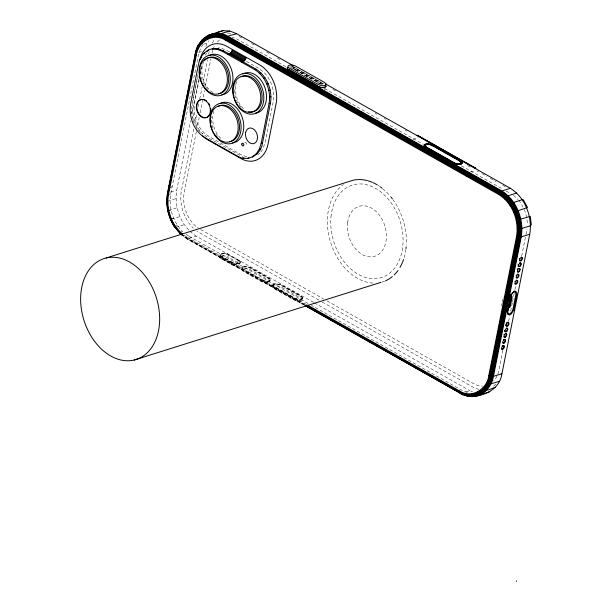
<?xml version="1.0" encoding="UTF-8"?>
<svg xmlns="http://www.w3.org/2000/svg" width="612" height="612" viewBox="0 0 612 612"><rect width="100%" height="100%" fill="white"/><g stroke="black" fill="none" stroke-linecap="round" stroke-linejoin="round"><path stroke-width="0.46" stroke-dasharray="3.06 2.29" d="M302.045 300.201L301.77 299L300.201 297.73L280.128 286.5L276.02 285.513L273.832 285.705L272.776 286.538L273.143 287.793L274.849 289.147L293.691 299.781C296.124 300.882 299.819 302.297 302.045 300.201L302.435 297.837L301.487 296.56L280.487 284.71L276.379 283.723L273.495 284.259L272.677 285.88L274.857 288.007M293.714 298.656C296.315 299.834 300.247 301.334 302.619 299.107L302.328 297.822L300.653 296.468L281.795 285.827C279.179 284.565 275.851 283.394 273.059 284.733L272.776 286.538M302.619 299.107L302.443 297.225L300.775 295.871L280.625 284.603L274.972 283.57L273.182 284.136L272.677 285.253M269.372 279.018L250.767 268.408C248.22 267.176 244.991 266.182 242.298 267.467L241.931 269.823L242.88 271.101L261.492 281.711C263.879 282.798 267.436 283.999 269.624 282.01L270.06 279.669M242.329 267.459L242.597 268.66L244.173 269.938L261.844 279.913C264.239 281.007 267.788 282.201 269.984 280.22M203.062 44.408L200.736 47.912L198.464 54.881L170.725 193.981C168.438 207.453 172.951 221.773 182.56 231.497L180.318 232.2M188.725 230.028C178.788 219.563 174.435 204.316 176.753 190.118L190.569 120.847M191.747 106.105L191.418 109.869L192.191 116.51L193.981 122.17M269.624 282.01L269.441 280.854L268.002 279.661L250.323 269.678C247.891 268.576 244.203 267.169 241.97 269.249M191.992 103.283L197.156 77.38M197.339 76.454L197.707 74.603M198.204 76.27C193.553 94.845 186.821 118.774 202.97 134.036L202.641 133.722L207.629 137.463L242.666 156.787M192.061 113.358L198.969 78.719M200.461 71.229L201.394 66.547M199.107 80.233L194.677 102.434L194.103 109.028A26.018 18.635 72.5 0 0 204.186 132.888L209.09 136.575L241.419 154.828L246.659 156.871M200.392 73.754L202.052 65.43M193.752 128.987L181.466 190.6A32.314 23.141 72.5 0 0 193.3 228.115M194.868 123.387L196.735 114.046M198.219 106.58L198.778 103.78M199.711 99.113L202.128 86.973M203.062 82.306L207.529 59.907M208.646 54.3L209.205 51.5M196.383 131.504L184.281 192.183A28.427 20.364 72.5 0 0 198.334 228.131M196.567 130.57L199.175 117.504M200.101 112.838L204.569 90.431M205.318 86.697L210.903 58.691M219.846 255.433L219.96 254.837M220.182 257.331L220.664 254.936M221.552 257.323L221.674 256.726A5.378 2.28 11.3 0 1 221.353 253.399A5.378 2.28 11.3 0 1 228.834 254.47L228.72 255.066L238.642 260.674A5.378 2.28 11.3 0 1 238.955 264.002A5.378 2.28 11.3 0 1 231.474 262.93L221.552 257.323A5.378 2.28 11.3 0 1 221.238 253.995A5.378 2.28 11.3 0 1 228.72 255.066M238.29 260.222L237.808 262.617A4.667 1.981 11.3 0 1 238.083 265.509A4.667 1.981 11.3 0 1 231.596 264.575L221.666 258.968L222.148 256.573A4.667 1.981 11.3 0 1 221.873 253.689A4.667 1.981 11.3 0 1 228.36 254.623L238.29 260.222A4.667 1.981 11.3 0 1 238.565 263.114A4.667 1.981 11.3 0 1 232.07 262.181L222.148 256.573M237.808 262.617L227.886 257.009L228.36 254.623M231.474 262.93L231.596 262.326L221.674 256.726M231.596 264.575L232.07 262.181M238.642 260.674L238.757 260.077A5.378 2.28 11.3 0 1 239.078 263.405A5.378 2.28 11.3 0 1 231.596 262.326M239.292 264.254L239.766 261.86M240.348 262.556L240.47 261.959M501.603 305.832L502.138 303.185M502.314 302.297L503.37 296.996M502.865 350.271L498.956 369.877A28.427 20.364 72.5 0 1 497.663 374.368M508.641 321.331L509.758 315.731M510.683 311.064L512.359 302.657M512.55 301.724L514.225 293.324M514.967 289.591L515.901 284.924M521.669 255.984L525.762 235.444M525.953 234.511L526.695 230.778A28.427 20.364 72.5 0 0 526.978 229.11M205.93 46.458L207.024 43.108L208.57 40.79M302.405 298.411C300.178 300.5 296.483 299.092 294.051 297.99L275.209 287.357L273.495 286.003L273.136 284.748M302.733 298.511C300.37 300.737 296.43 299.237 293.837 298.059L274.979 287.411L273.182 285.988L272.791 284.656M270.305 280.304C267.964 282.423 264.177 281.145 261.63 279.982M324.245 89.054L324.934 88.725M324.574 89.237L325.339 88.878M203.62 44.179L207.024 43.108M198.617 52.51L202.014 51.439M169.937 187.417L172.171 186.714M170.802 191.992L176.753 190.118M168.484 194.685L170.725 193.981M167.512 201.294L176.019 198.617M168.575 210.398L177.075 207.72M168.759 210.803L171 210.1M412.901 139.329L418.279 137.639M171.299 218.844L173.54 218.14M171.375 219.287L179.882 216.61M175.239 226.142L177.48 225.438M175.728 227.35L184.235 224.673M308.111 303.483L188.427 235.895L186.186 236.599L183.983 234.947M313.512 302.366L196.177 236.117L187.119 238.879L181.083 234.58M470.735 171.98L475.21 170.572M465.701 392.047L469.955 390.708L472.487 391.695M467.361 392.453L461.884 390.311L311.439 305.357M293.531 67.06L292.069 66.731A5.21 2.211 11.3 0 0 289.53 66.67M293.171 68.85L294.234 69.018M294.655 67.404L323.473 83.607M294.303 69.194L295.045 69.546M261.515 280.579C264.063 281.742 267.849 283.019 270.183 280.9L270.389 279.722L269.487 278.422L250.882 267.811C248.288 266.641 244.372 265.157 242 267.375L242.283 268.653L243.943 269.999M294.494 69.125L295.397 69.615M323.151 83.691L294.456 67.542A4.758 2.02 11.3 0 0 289.774 66.869M239.177 36.506L244.15 39.313M251.616 43.529L254.929 45.403M266.541 51.959L269.854 53.825M277.32 58.041L280.633 59.915M292.245 66.471L323.756 84.265M332.874 89.413L336.187 91.287M375.164 113.289L376.816 114.23M384.282 118.437L385.942 119.378M405.014 130.149L406.666 131.083M467.843 165.63L470.322 167.03M476.939 170.763L478.599 171.697M481.919 173.571L486.9 176.386M490.22 178.26L496.034 181.542M502.674 185.291L505.994 187.173M322.524 84.364L295.519 69.11A5.21 2.211 11.3 0 0 293.163 68.192M321.507 84.372L294.471 69.225A5.21 2.211 11.3 0 0 293.377 68.712M295.397 69.714L320.673 84.012M295.099 69.806L313.834 80.409M317.093 82.253L320.351 84.096M285.75 66.639L237.663 39.482A28.427 20.364 72.5 0 0 232.155 37.332M324.72 88.641L423.374 144.348M461.379 165.806L502.819 189.207M506.139 191.082L510.286 193.43M229.439 51.806L221.108 48.011A26.018 18.635 72.5 0 0 218.576 47.667M246.407 61.391L258.677 68.314L263.581 71.994A26.018 18.635 72.5 0 1 273.663 95.862L273.09 102.456L265.157 142.236L263.252 148.066A26.018 18.635 72.5 0 1 260.253 152.579M200.69 229.538L323.702 299M327.03 300.875L473.313 383.479A28.427 20.364 72.5 0 0 482.501 386.034M318.86 300.102L199.168 232.514A32.314 23.141 72.5 0 1 196.903 231.084M322.187 301.976L472.625 386.929A32.314 23.141 72.5 0 0 478.882 389.37M314.339 302.841L469.955 390.708M306.704 304.654L186.186 236.599L186.652 238.757L303.965 304.998M304.96 304.462L186.063 237.326L183.072 235.085M304.172 304.577L187.67 238.795L181.343 234.044M304.202 304.638L186.109 237.953L183.057 235.666M186.308 238.443L303.613 304.661M243.821 270.596L242.168 269.249L241.885 267.972C243.913 265.164 248.105 266.702 250.683 267.888L268.354 277.871L269.8 279.064L270.267 280.319M189.85 231.367L196.177 236.117M186.224 234.243L188.427 235.895M181.504 234.664L187.119 238.879M200.331 132.345L197.408 128.857L195.144 124.664M495.774 384.038A32.314 23.141 72.5 0 1 493.088 386.47M212.28 42.985A32.314 23.141 72.5 0 1 215.202 38.931M227.61 33.14A32.314 23.141 72.5 0 1 232.093 33.591M496.952 376.013A28.427 20.364 72.5 0 1 493.677 380.939M513.392 195.358A28.427 20.364 72.5 0 1 518.05 199.611M518.624 200.269A28.427 20.364 72.5 0 1 523.053 207.017M524.216 209.518A28.427 20.364 72.5 0 1 527.292 223.847M212.02 53.091A28.427 20.364 72.5 0 1 212.708 50.337M212.999 49.457A28.427 20.364 72.5 0 1 214.835 45.41M217.298 42.029A28.427 20.364 72.5 0 1 220.075 39.581M259.664 153.191A26.018 18.635 72.5 0 1 257.706 154.813M193.996 122.714A30.087 21.55 72.5 0 1 191.961 116.028M191.495 113.465A30.087 21.55 72.5 0 1 191.281 111.751M205.387 55.179A26.018 18.635 72.5 0 1 206.94 52.969M212.922 92.611A20.846 14.933 72.5 0 1 203.75 61.537M243.477 108.645A20.846 14.933 72.5 0 1 236.607 81.641M220.748 138.297A20.846 14.933 72.5 0 1 213.879 111.3M207.973 89.528A18.773 13.441 72.5 0 1 205.028 86.009M204.599 85.351A18.773 13.441 72.5 0 1 202.733 81.771M202.151 80.249A18.773 13.441 72.5 0 1 201.264 77.097M200.866 74.695A18.773 13.441 72.5 0 1 201.103 67.733M240.99 107.146A18.559 13.296 72.5 0 1 234.541 87.975M234.817 86.216A18.559 13.296 72.5 0 1 235.23 84.54M217.574 136.254A18.735 13.418 72.5 0 1 215.875 134.043M213.007 128.298A18.735 13.418 72.5 0 1 211.806 116.678M244.754 142.665A1.346 0.964 72.5 0 1 246.177 142.978A1.346 0.964 72.5 0 1 246.208 144.807A1.346 0.964 72.5 0 1 244.792 144.493M292.138 68.2A5.21 2.211 11.3 0 1 293.4 68.605M290.868 67.932A4.758 2.02 11.3 0 1 292.085 68.177M290.509 67.81A5.21 2.211 11.3 0 1 291.825 67.924M221.666 258.968A4.667 1.981 11.3 0 1 221.391 256.076A4.667 1.981 11.3 0 1 227.886 257.009M372.976 283.065A52.953 37.929 72.5 0 1 330.434 241.748A52.953 37.929 72.5 0 1 343.431 184.556M378.032 185.344A52.953 37.929 72.5 0 1 379.616 186.385M382.592 188.603A52.953 37.929 72.5 0 1 390.555 196.536M392.766 199.374A52.953 37.929 72.5 0 1 406.307 245.06M405.878 249.482A52.953 37.929 72.5 0 1 403.844 258.639M384.596 281.199A52.953 37.929 72.5 0 1 381.88 282.109M331.199 214.973A48.463 34.708 72.5 0 0 379.769 278.016A48.463 34.708 72.5 0 0 389.745 200.981A48.463 34.708 72.5 0 0 331.199 214.973M347.631 222.5A26.155 18.735 72.5 0 0 373.848 256.527A26.155 18.735 72.5 0 0 379.233 214.95A26.155 18.735 72.5 0 0 347.631 222.5"/><path stroke-width="0.92" d="M174.665 227.006L180.8 234.144L174.665 227.006L175.239 226.142C169.294 216.885 166.617 205.586 168.484 194.685L196.222 55.593C197.737 42.029 213.183 32.214 225.361 40.124L498.826 194.54C512.611 203.153 519.167 220.695 516.528 236.454L488.789 375.546C487.274 389.11 471.821 398.925 459.643 391.014L307.538 305.128M459.643 391.014C459.382 396.783 471.5 395.972 475.073 396.385C487.978 394.358 499.836 387.603 501.932 373.741L529.747 234.251C532.593 216.977 525.402 197.745 510.324 188.259L325.347 83.806M219.111 37.676C218.943 32.145 226.333 32.734 229.798 31.028L236.546 33.668L293.806 65.997M167.749 193.025L167.459 193.308C165.355 205.074 168.239 217.298 174.657 227.289L175.208 227.473M167.015 201.493L167.344 197.73M253.62 156.511L252.274 156.94L256.229 153.849L259.22 149.336L261.125 143.499L269.058 103.719C271.277 90.874 265.937 76.554 254.646 69.584L222.317 51.331L217.076 49.281L212.073 49.021L213.412 48.6L218.423 48.861L223.655 50.903L255.984 69.164C267.276 76.133 272.615 90.454 270.405 103.298L262.472 143.078C261.209 154.698 247.623 162.524 237.395 156.098L205.066 137.838C193.775 130.869 188.435 116.548 190.646 103.703L198.579 63.923C199.956 56.358 205.471 49.572 213.412 48.6M428.89 144.853L428.981 143.958L426.465 143.897L424.682 144.455L424.108 145.495L426.082 147.767L446.622 159.365M507.616 311.477L510.745 295.803L512.458 292.743L515.549 291.274L516.589 292.161L516.888 294.181L513.705 310.108L510.959 314.3L509.681 314.859L508.373 314.644L507.639 312.013L510.454 297.424L511.341 294.793L513.567 291.893M180.387 234.059L180.318 232.2L175.239 226.142M516.406 581.4L516.49 580.895M168.484 194.685L167.39 193.644L195.266 53.871C197.102 38.808 214.292 27.532 228.039 36.345L501.817 190.936C516.895 200.422 524.086 219.654 521.24 236.928L493.425 376.418C491.535 388.719 479.93 399.338 467.071 395.941L459.994 392.981M425.631 147.905L425.753 147.308L424.338 146.107M426.204 147.171L454.135 162.937A4.498 1.913 11.3 0 0 460.392 163.84A4.498 1.913 11.3 0 0 460.125 161.055L432.194 145.281A4.498 1.913 11.3 0 0 425.937 144.386A4.498 1.913 11.3 0 0 426.204 147.171L426.082 147.767L425.753 147.308L453.683 163.083C456.177 164.223 459.811 165.301 462.106 163.289L461.991 162.119L460.576 160.91L432.646 145.143L428.981 143.958M432.194 145.281L432.08 145.878L432.646 145.143L432.523 145.74M453.561 163.679L454.135 162.937M460.125 161.055L460.01 161.652L460.576 160.91L460.453 161.507M196.222 55.593L195.182 54.269L196.062 53.313M425.34 147.255L424.223 144.929M457.195 164.567L460.27 164.437L461.333 163.718L461.234 162.7L461.991 162.119M225.361 40.124C226.073 34.853 232.92 35.419 236.546 33.668M166.732 201.723L167.803 202.557M229.079 53.963L231.183 52.318L232.476 49.534M241.556 62.194L244.341 60.871L246.299 57.344M453.4 168.889L454.479 166.571L456.238 165.202M466.13 176.072L467.208 173.754L468.96 172.385M198.502 48.616L197.699 46.428L202.633 39.604L197.584 46.91L195.182 54.269M198.013 46.045L195.565 53.55L167.55 193.996L166.839 202.182L167.849 210.857L168.759 210.803M195.32 54.705C196.934 40.514 213.121 30.233 225.882 38.495L499.499 192.994C513.935 202.044 520.812 220.435 518.066 236.951L490.288 376.242C488.674 390.441 472.495 400.715 459.727 392.46L305.87 305.579M196.605 51.638L197.424 49.136M498.826 194.54L501.213 191.219L510.324 188.259M214.414 33.346L207.514 35.649L206.772 37.523L207.124 39.176M431.131 145.434L431.559 144.631M504.693 198.938L507.524 195.955L516.65 193.01M171.299 218.844L170.427 219.448L170.87 219.433M169.241 185.566L169.019 186.637L169.937 187.417M509.765 204.997L513.116 202.626L522.266 199.696M460.752 162.157L461.433 161.499M201.753 40.316L208.049 35.358L222.921 30.669L229.798 31.028M206.802 51.607L208.776 50.062L207.43 50.49M461.433 163.228L462.221 162.731M459.382 164.62L459.864 164.322M461.333 163.718L462.106 163.289M513.713 212.295L526.618 207.766M461.647 163.764L460.27 164.437M216.556 32.681L222.921 30.669M207.108 36.131L213.389 34.142L220.175 34.494L226.861 37.11L500.593 191.678C515.503 201.05 522.61 220.052 519.787 237.127L491.987 376.556C490.113 385.812 483.709 394.817 473.856 396.293L472.12 393.784M483.579 393.707L489.944 391.695M203.482 53.581L204.821 53.152M217.076 49.281L218.423 48.861M200.484 58.086L201.83 57.666M222.317 51.331L223.655 50.903M227.733 54.391L230.869 53.405M254.646 69.584L255.984 69.164M259.557 73.264L260.896 72.843M263.642 78.145L264.988 77.716M266.817 84.02L268.155 83.599M268.859 90.499L270.198 90.071M269.632 97.132L270.978 96.711M269.058 103.719L270.405 103.298M261.125 143.499L262.472 143.078M259.22 149.336L260.567 148.915M242.627 158.141L243.974 157.72M256.229 153.849L257.568 153.421M247.638 158.401L248.977 157.98M106.09 257.981L352.849 180.303A52.953 37.929 72.5 0 1 357.584 179.599M529.418 216.648L516.245 220.335M530.482 225.759L521.309 228.597L517.209 228.574M529.747 234.251L520.575 237.073L516.528 236.454M134.204 360.024A52.953 37.929 72.5 0 0 145.098 275.851A52.953 37.929 72.5 0 0 81.136 291.136A52.953 37.929 72.5 0 0 134.204 360.024L380.962 282.346M501.932 373.741L492.767 376.548L488.789 375.546M499.476 381.261L490.311 384.053L486.509 382.523M495.36 387.45C491.551 388.031 485.829 392.743 482.792 388.123M416.634 135.359L417.675 135.405L475.876 168.384L417.193 135.275M474.461 168.009L475.501 168.055M304.799 305.472L460.385 393.325L461.448 393.386M481.437 394.373L473.856 396.293M515.067 290.998L513.858 291.213M513.736 291.825L515.289 291.855L515.931 294.165L512.802 309.848L511.739 312.059L509.811 313.826L508.258 313.795L507.662 312.487M467.071 395.941L468.195 396.025L462.289 393.715M454.961 163.978L456.024 163.993M318.615 86.828C320.925 87.547 324.184 88.533 326.135 86.598L325.936 85.366M316.534 85.787L317.46 86.277M288.933 69.508L317.574 85.68M448.259 160.29L454.012 163.534M232.2 50.49L246.024 58.301M231.764 51.439L245.588 59.249M231.183 52.318L245.007 60.121M230.517 53.06L244.341 60.871M229.798 53.627L243.622 61.429M306.627 305.403L459.612 391.787C472.089 399.873 487.925 389.821 489.485 375.929L517.239 236.737C519.94 220.588 513.216 202.603 499.094 193.767L225.553 39.306C213.075 31.212 197.24 41.264 195.679 55.156L167.917 194.356C165.554 208.929 170.626 225.178 182.322 234.518M308.333 306.926L309.993 307.867M312.495 309.274L317.483 312.097M326.64 317.261L331.635 320.084M337.457 323.373L339.125 324.314M347.44 329.011L349.942 330.419M351.602 331.36L353.269 332.301M359.091 335.59L360.759 336.531M362.419 337.472L364.086 338.405M365.747 339.346L367.414 340.287M376.571 345.459L378.231 346.4M379.899 347.341L381.559 348.274M384.061 349.689L389.048 352.504M390.716 353.445L392.376 354.386M394.878 355.794L396.538 356.735M398.205 357.676L403.193 360.491M409.023 363.78L410.683 364.721M412.35 365.662L414.018 366.603M419.006 369.418L421.507 370.834M423.167 371.775L424.835 372.708M430.657 375.998L435.652 378.82M437.312 379.761L438.98 380.702M441.474 382.11L443.142 383.051M444.802 383.992L446.469 384.925M451.465 387.748L453.125 388.689M455.626 390.096L457.286 391.037M305.266 305.61L460.882 393.462M288.818 70.105L287.388 68.888A5.21 2.211 11.3 0 1 287.739 67.236M180.318 232.2L182.521 233.853M180.012 233.379L181.535 234.526M180.112 233.799L181.489 234.832M417.675 135.405L418.271 136.239M424.108 145.495L424.651 146.184M507.447 313.757L507.883 314.369M424.682 144.455L425.149 145.289L425.814 144.983L425.447 144.103M202.22 43.016L201.585 40.897C207.881 33.974 218.423 33.178 226.325 37.745L500.012 192.283C514.715 201.516 521.722 220.251 518.93 237.081L491.138 376.457C489.309 387.909 478.798 398.443 466.596 395.566L465.9 393.462M523.329 199.757L527.567 207.598M171.306 220.236L173.471 224.252M170.519 219.326L174.848 227.45M477.88 391.963L478.836 393.424L480.81 394.449L486.219 390.219L490.311 384.053L492.767 376.548L520.575 237.073C523.421 219.846 516.245 200.675 501.213 191.219L227.442 36.628L220.71 33.997L213.863 33.645L212.831 35.611L212.884 37.355M325.507 85.366L325.691 86.483C323.182 88.564 319.38 87.103 316.817 85.68L289.116 70.005A4.758 2.02 11.3 0 1 288.13 67.389M168.354 211.461L170.312 217.658M167.78 210.712L170.549 219.486M426.465 143.897L426.702 144.799M530.29 216.243L531.323 225.094M167.122 202.404L167.336 204.217M167.757 207.85L167.971 209.664M427.673 143.843L427.75 144.753M507.769 310.299L507.799 310.743M199.917 59.907A30.087 21.55 72.5 0 1 226.868 46.367L259.58 64.841A30.087 21.55 72.5 0 1 276.058 103.872L268.033 144.118A30.087 21.55 72.5 0 1 240.898 158.523L208.187 140.049A30.087 21.55 72.5 0 1 202.725 135.948M209.319 55.447A20.846 14.933 72.5 0 1 231.634 70.074A20.846 14.933 72.5 0 1 221.751 94.868M242.88 73.845A20.846 14.933 72.5 0 1 265.195 88.472A20.846 14.933 72.5 0 1 255.319 113.266M220.152 103.505A20.846 14.933 72.5 0 1 242.459 118.124A20.846 14.933 72.5 0 1 232.583 142.925M208.876 116.05A9.417 6.74 72.5 0 1 197.791 111.721A9.417 6.74 72.5 0 1 201.83 99.366M203.643 99.458A9.417 6.74 72.5 0 1 204.867 99.863M205.464 100.169A9.417 6.74 72.5 0 1 206.627 100.965M208.654 103.214A9.417 6.74 72.5 0 1 209.801 105.34M210.689 108.485A9.417 6.74 72.5 0 1 210.62 112.386M209.954 114.413A9.417 6.74 72.5 0 1 209.273 115.561M204.584 60.427A18.773 13.441 72.5 0 1 226.677 69.064A18.773 13.441 72.5 0 1 218.629 93.69M241.082 76.783A18.559 13.296 72.5 0 1 261.569 92.152A18.559 13.296 72.5 0 1 248.579 111.698M218.277 106.281A18.735 13.418 72.5 0 1 238.336 119.424A18.735 13.418 72.5 0 1 229.454 141.716M510.561 294.563A2.693 1.928 72.5 0 1 512.037 298.052L510.209 306.811A2.685 1.92 72.5 0 1 508.496 307.714M510.63 295.695A2.693 1.928 72.5 0 1 511.196 298.319L509.368 307.071A2.685 1.92 72.5 0 1 508.174 308.012M516.283 280.227A2.02 1.117 -60.5 0 1 517.125 282.071A2.02 1.117 -60.5 0 1 514.944 283.784M514.937 281.489A2.02 1.117 -60.5 0 1 515.227 281.053M517.492 274.138A2.02 1.117 -60.5 0 1 518.341 275.989A2.02 1.117 -60.5 0 1 516.153 277.695M516.153 275.4A2.02 1.117 -60.5 0 1 516.436 274.964M519.519 268.454A2.02 1.117 -60.5 0 1 519.167 270.772A2.02 1.117 -60.5 0 1 517.339 271.782M517.331 269.487A2.02 1.117 -60.5 0 1 517.622 269.05M517.951 268.676A2.02 1.117 -60.5 0 1 518.31 268.393M520.376 262.854A2.02 1.117 -60.5 0 1 520.093 265.585A2.02 1.117 -60.5 0 1 518.05 265.876M518.05 265.034A2.02 1.117 -60.5 0 1 518.188 264.56M519.389 262.992A2.02 1.117 -60.5 0 1 519.749 262.823M521.225 257.055A2.02 1.117 -60.5 0 1 521.523 259.419A2.02 1.117 -60.5 0 1 519.336 260.46M519.328 258.838A2.02 1.117 -60.5 0 1 519.55 258.363M503.477 345.459A2.02 1.117 -60.5 0 1 503.485 347.754A2.02 1.117 -60.5 0 1 501.519 348.985M502.138 345.879A2.02 1.117 -60.5 0 1 502.857 345.428M504.693 339.369A2.02 1.117 -60.5 0 1 504.693 341.664A2.02 1.117 -60.5 0 1 502.735 342.896M503.347 339.798A2.02 1.117 -60.5 0 1 504.066 339.346M505.252 333.433A2.02 1.117 -60.5 0 1 506.093 335.277A2.02 1.117 -60.5 0 1 503.913 336.983M503.906 334.688A2.02 1.117 -60.5 0 1 504.196 334.251M506.331 328.024A2.02 1.117 -60.5 0 1 507.31 329.394A2.02 1.117 -60.5 0 1 505.611 331.612A2.02 1.117 -60.5 0 1 504.625 330.243M507.111 322.478A2.02 1.117 -60.5 0 1 508.496 323.09A2.02 1.117 -60.5 0 1 507.356 325.546A2.02 1.117 -60.5 0 1 505.772 325.362M505.764 324.521A2.02 1.117 -60.5 0 1 505.91 324.039M506.415 323.128A2.02 1.117 -60.5 0 1 506.751 322.753M424.782 147.324A5.179 2.196 11.3 0 1 424.215 146.704M358.395 179.561A52.953 37.929 72.5 0 1 367.43 180.639M368.256 180.869A52.953 37.929 72.5 0 1 372.379 182.361M373.198 182.728A52.953 37.929 72.5 0 1 377.237 184.862M380.396 186.935A52.953 37.929 72.5 0 1 381.942 188.091M391.114 197.225A52.953 37.929 72.5 0 1 392.223 198.648M406.169 246.843A52.953 37.929 72.5 0 1 405.986 248.61M403.583 259.427A52.953 37.929 72.5 0 1 402.734 261.729M402.428 262.472A52.953 37.929 72.5 0 1 399.98 267.413M398.06 270.397A52.953 37.929 72.5 0 1 394.174 274.941M392.323 276.601A52.953 37.929 72.5 0 1 385.476 280.839M326.12 84.158L326.051 84.693C323.901 86.636 320.428 85.451 318.095 84.379L289.476 68.215A4.758 2.02 11.3 0 1 289.193 65.27A4.758 2.02 11.3 0 1 295.81 66.226L324.437 82.383L326.12 84.158M510.416 297.034L509.964 297.149L510.454 297.424L510.416 297.034M459.849 161.14L431.919 145.365A4.085 1.737 11.3 0 0 426.235 144.554A4.085 1.737 11.3 0 0 426.48 147.079L454.41 162.853A4.085 1.737 11.3 0 0 460.094 163.672A4.085 1.737 11.3 0 0 459.849 161.14M196.521 104.82A9.417 6.74 72.5 0 0 205.318 117.841A9.417 6.74 72.5 0 0 208.202 103.359A9.417 6.74 72.5 0 0 196.521 104.82M199.596 66.884A20.846 14.933 72.5 0 0 219.065 95.717A20.846 14.933 72.5 0 0 225.461 63.648A20.846 14.933 72.5 0 0 199.596 66.884M233.157 85.282A20.846 14.933 72.5 0 0 252.626 114.115A20.846 14.933 72.5 0 0 259.021 82.046A20.846 14.933 72.5 0 0 233.157 85.282M210.429 114.941A20.846 14.933 72.5 0 0 229.898 143.774A20.846 14.933 72.5 0 0 236.293 111.705A20.846 14.933 72.5 0 0 210.429 114.941M241.824 144.034A1.346 0.964 72.5 0 0 243.079 145.893A1.346 0.964 72.5 0 0 243.492 143.82A1.346 0.964 72.5 0 0 241.824 144.034M199.757 68.154A18.773 13.441 72.5 0 0 217.291 94.118A18.773 13.441 72.5 0 0 223.043 65.247A18.773 13.441 72.5 0 0 199.757 68.154M516.413 283.914A2.02 1.117 -60.5 0 0 517.614 280.732A2.02 1.117 -60.5 0 0 515.205 282.239A2.02 1.117 -60.5 0 0 516.413 283.914M517.63 277.825A2.02 1.117 -60.5 0 0 518.823 274.643A2.02 1.117 -60.5 0 0 516.421 276.15A2.02 1.117 -60.5 0 0 517.63 277.825M518.808 271.912A2.02 1.117 -60.5 0 0 520.009 268.729A2.02 1.117 -60.5 0 0 517.599 270.236A2.02 1.117 -60.5 0 0 518.808 271.912M519.886 266.511A2.02 1.117 -60.5 0 0 521.087 263.321A2.02 1.117 -60.5 0 0 518.678 264.835A2.02 1.117 -60.5 0 0 519.886 266.511M521.026 260.788A2.02 1.117 -60.5 0 0 522.227 257.598A2.02 1.117 -60.5 0 0 519.817 259.113A2.02 1.117 -60.5 0 0 521.026 260.788M502.988 349.123A2.02 1.117 -60.5 0 0 504.189 345.933A2.02 1.117 -60.5 0 0 501.779 347.44A2.02 1.117 -60.5 0 0 502.988 349.123M504.204 343.034A2.02 1.117 -60.5 0 0 505.405 339.844A2.02 1.117 -60.5 0 0 502.995 341.358A2.02 1.117 -60.5 0 0 504.204 343.034M505.382 337.12A2.02 1.117 -60.5 0 0 506.583 333.93A2.02 1.117 -60.5 0 0 504.173 335.437A2.02 1.117 -60.5 0 0 505.382 337.12M506.461 331.712A2.02 1.117 -60.5 0 0 507.662 328.529A2.02 1.117 -60.5 0 0 505.252 330.036A2.02 1.117 -60.5 0 0 506.461 331.712M507.6 325.997A2.02 1.117 -60.5 0 0 508.802 322.807A2.02 1.117 -60.5 0 0 506.392 324.314A2.02 1.117 -60.5 0 0 507.6 325.997M245.642 132.552A8.071 5.783 72.5 0 0 253.184 143.713A8.071 5.783 72.5 0 0 255.655 131.305A8.071 5.783 72.5 0 0 245.642 132.552M210.612 116.226A18.735 13.418 72.5 0 0 228.115 142.137A18.735 13.418 72.5 0 0 233.861 113.319A18.735 13.418 72.5 0 0 210.612 116.226M233.47 86.636A18.559 13.296 72.5 0 0 250.805 112.31A18.559 13.296 72.5 0 0 256.497 83.76A18.559 13.296 72.5 0 0 233.47 86.636"/></g></svg>
